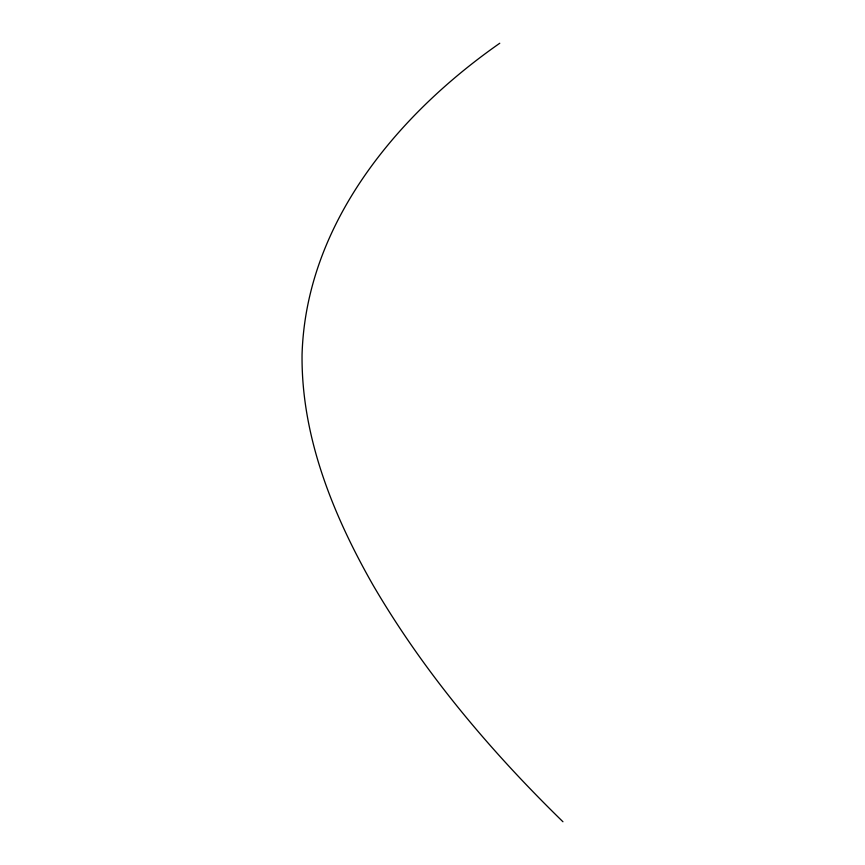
<?xml version="1.0" encoding="UTF-8"?>
<svg xmlns="http://www.w3.org/2000/svg" width="865" height="865" viewBox="0 0 865 865"><rect width="100%" height="100%" fill="white"/><g stroke="black" fill="none" stroke-linecap="round" stroke-linejoin="round"><path stroke-width="1.3" d="M499.765 43.25C397.121 114.883 305.918 224.035 302.058 354.542C301.171 436.576 333.047 514.902 373.042 585.097C424.261 672.808 490.412 750.982 562.942 821.75"/></g></svg>
